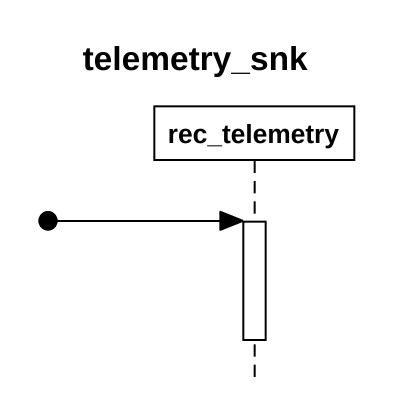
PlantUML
@startuml
title telemetry_snk
hide footbox
participant rec_telemetry

[o-> rec_telemetry
activate rec_telemetry
deactivate rec_telemetry
@enduml
